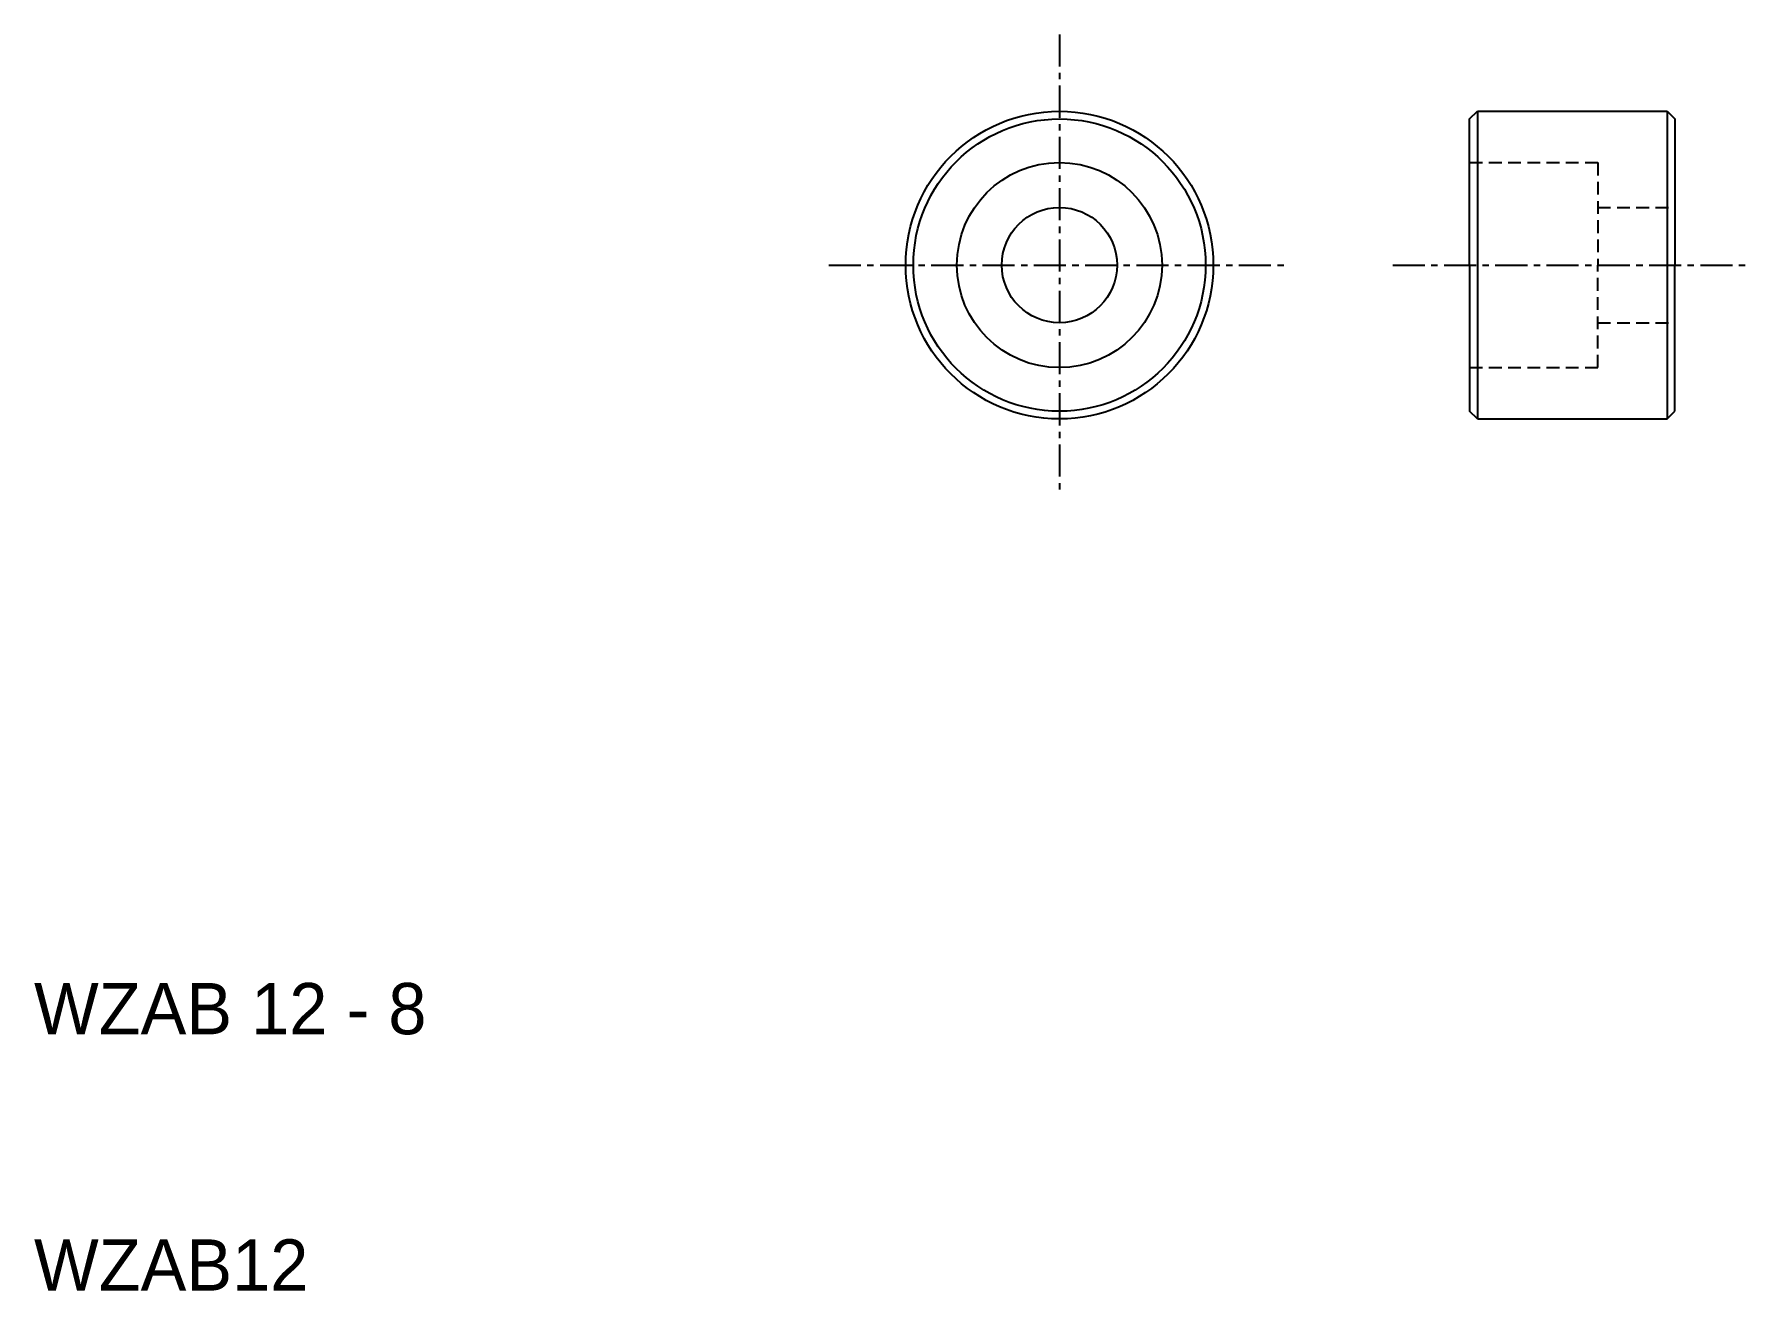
# Model space of a CAD drawing. Extents: x 10 to 77, y 10 to 59.
import ezdxf

# ---------------------------------------------------------------- set-up
doc = ezdxf.new("R2010")
doc.units = 0
doc.linetypes.add('CENTER', pattern=[2, 1.25, -0.25, 0.25, -0.25])
doc.linetypes.add('DASHED', pattern=[0.75, 0.5, -0.25])
doc.layers.get('0').update_dxf_attribs({"linetype": 'CONTINUOUS'})
doc.layers.add('CENTER', color=1, linetype='CENTER')

msp = doc.modelspace()

# ---------------------------------------------------------------- linework, layer by layer
at = {"color": 7, "linetype": 'CONTINUOUS'}
for p, q in [((66, 55.7), (66.3, 56)), ((66, 50), (66, 55.7)), ((66.3, 56), (66.3, 44)), ((66.3, 56), (73.7, 56)), ((73.7, 56), (73.7, 44)), ((73.7, 56), (74, 55.7)), ((74, 55.7), (74, 50)), ((66, 50), (66, 44.3)), ((74, 44.3), (74, 50)), ((66.3, 44), (66, 44.3)), ((73.7, 44), (74, 44.3)), ((66.3, 44), (73.7, 44))]:
    msp.add_line(p, q, dxfattribs=at)
at = {"color": 3, "linetype": 'DASHED'}
for p, q in [((66, 54), (71, 54)), ((71, 54), (71, 50)), ((71, 52.25), (74, 52.25)), ((71, 46), (71, 50)), ((71, 47.75), (74, 47.75)), ((66, 46), (71, 46))]:
    msp.add_line(p, q, dxfattribs=at)
at = {"color": 7, "linetype": 'CONTINUOUS'}
for radius in [6, 5.7, 4, 2.25]:
    msp.add_circle((50, 50), radius, dxfattribs=at)
at = {"layer": 'CENTER', "color": 1, "linetype": 'CENTER'}
for p, q in [((50, 59), (50, 41)), ((41, 50), (59, 50)), ((63, 50), (77, 50))]:
    msp.add_line(p, q, dxfattribs=at)

# ---------------------------------------------------------------- texts
at = {"color": 7, "linetype": 'CONTINUOUS'}
for s, p in [('WZAB 12 - 8', (10, 20)), ('WZAB12', (10, 10))]:
    msp.add_text(s, height=2, dxfattribs=at).set_placement(p)

doc.saveas('drawing.dxf')
